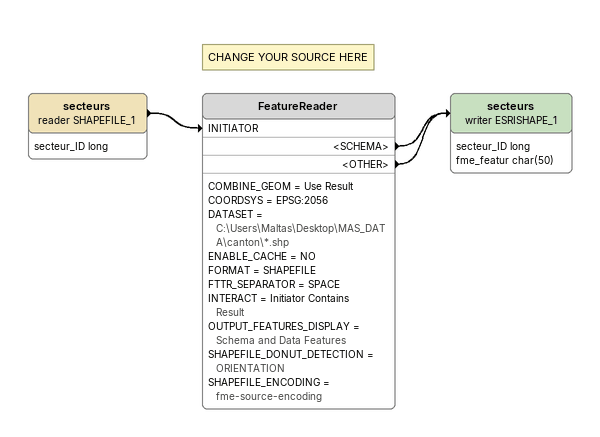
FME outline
secteurs (reader SHAPEFILE_1)
    attributes: secteur_ID long
    -> FeatureReader [INITIATOR]
Note: CHANGE YOUR SOURCE HERE
FeatureReader
    COMBINE_GEOM = Use Result
    COORDSYS = EPSG:2056
    DATASET = C:\Users\Maltas\Desktop\MAS_DATA\canton\*.shp
    ENABLE_CACHE = NO
    FORMAT = SHAPEFILE
    FTTR_SEPARATOR = SPACE
    INTERACT = Initiator Contains Result
    OUTPUT_FEATURES_DISPLAY = Schema and Data Features
    SHAPEFILE_DONUT_DETECTION = ORIENTATION
    SHAPEFILE_ENCODING = fme-source-encoding
    <SCHEMA> -> secteurs (writer ESRISHAPE_1)
    <OTHER> -> secteurs (writer ESRISHAPE_1)
secteurs (writer ESRISHAPE_1)
    attributes: secteur_ID long, fme_featur char(50)
